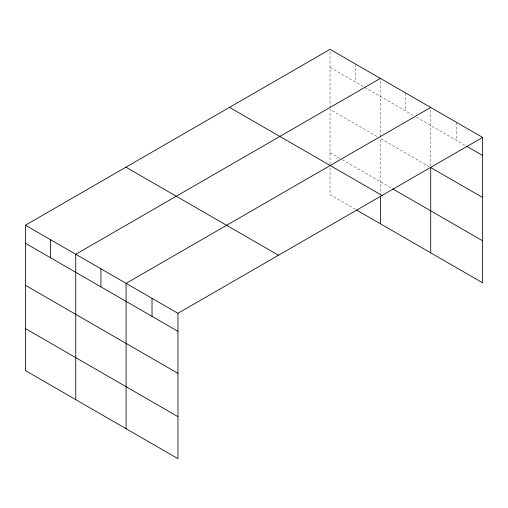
<?xml version="1.0" encoding="UTF-8"?>
<svg xmlns="http://www.w3.org/2000/svg" width="508" height="508" viewBox="0 0 508 508"><rect width="100%" height="100%" fill="white"/><g stroke="black" fill="none" stroke-linecap="round" stroke-linejoin="round"><path stroke-width="0.38" stroke-dasharray="2.54 1.91" d="M330.035 107.81L330.035 49.333M380.378 136.874L380.378 78.397M430.727 165.945L430.727 107.467M330.035 67.373L364.052 87.014M364.731 87.408L413.715 115.691M416.439 117.259L466.217 145.999M376.98 136.5L330.035 109.391L330.035 163.786M429.368 166.745L380.378 138.462L380.378 193.65M330.035 152.686L341.598 159.366M342.278 159.76L391.947 188.43M355.206 209.239L330.035 194.704L330.035 166.954M456.66 122.441L456.66 140.487M405.555 92.932L405.555 110.979M355.206 63.868L355.206 81.909"/><path stroke-width="0.76" d="M482.6 137.414L330.035 49.333L25.4 225.209L25.4 370.586L177.965 458.667L177.965 313.296L482.6 137.414L482.6 282.791L356.565 210.026M380.378 78.397L75.749 254.279L75.749 399.65M430.727 107.467L126.092 283.343L126.092 428.72M466.903 146.399L482.6 155.461M482.6 197.479L430.727 167.532L430.727 252.844M392.627 188.824L482.6 240.773M229.502 107.372L382.073 195.459M125.927 167.17L278.498 255.257M25.4 225.209L177.965 313.296M25.4 243.256L177.965 331.337M25.4 285.274L177.965 373.355M25.4 328.562L177.965 416.649M380.378 196.024L380.378 223.774M152.032 298.323L152.032 316.363M100.921 268.815L100.921 286.855M50.571 239.744L50.571 257.785"/></g></svg>
